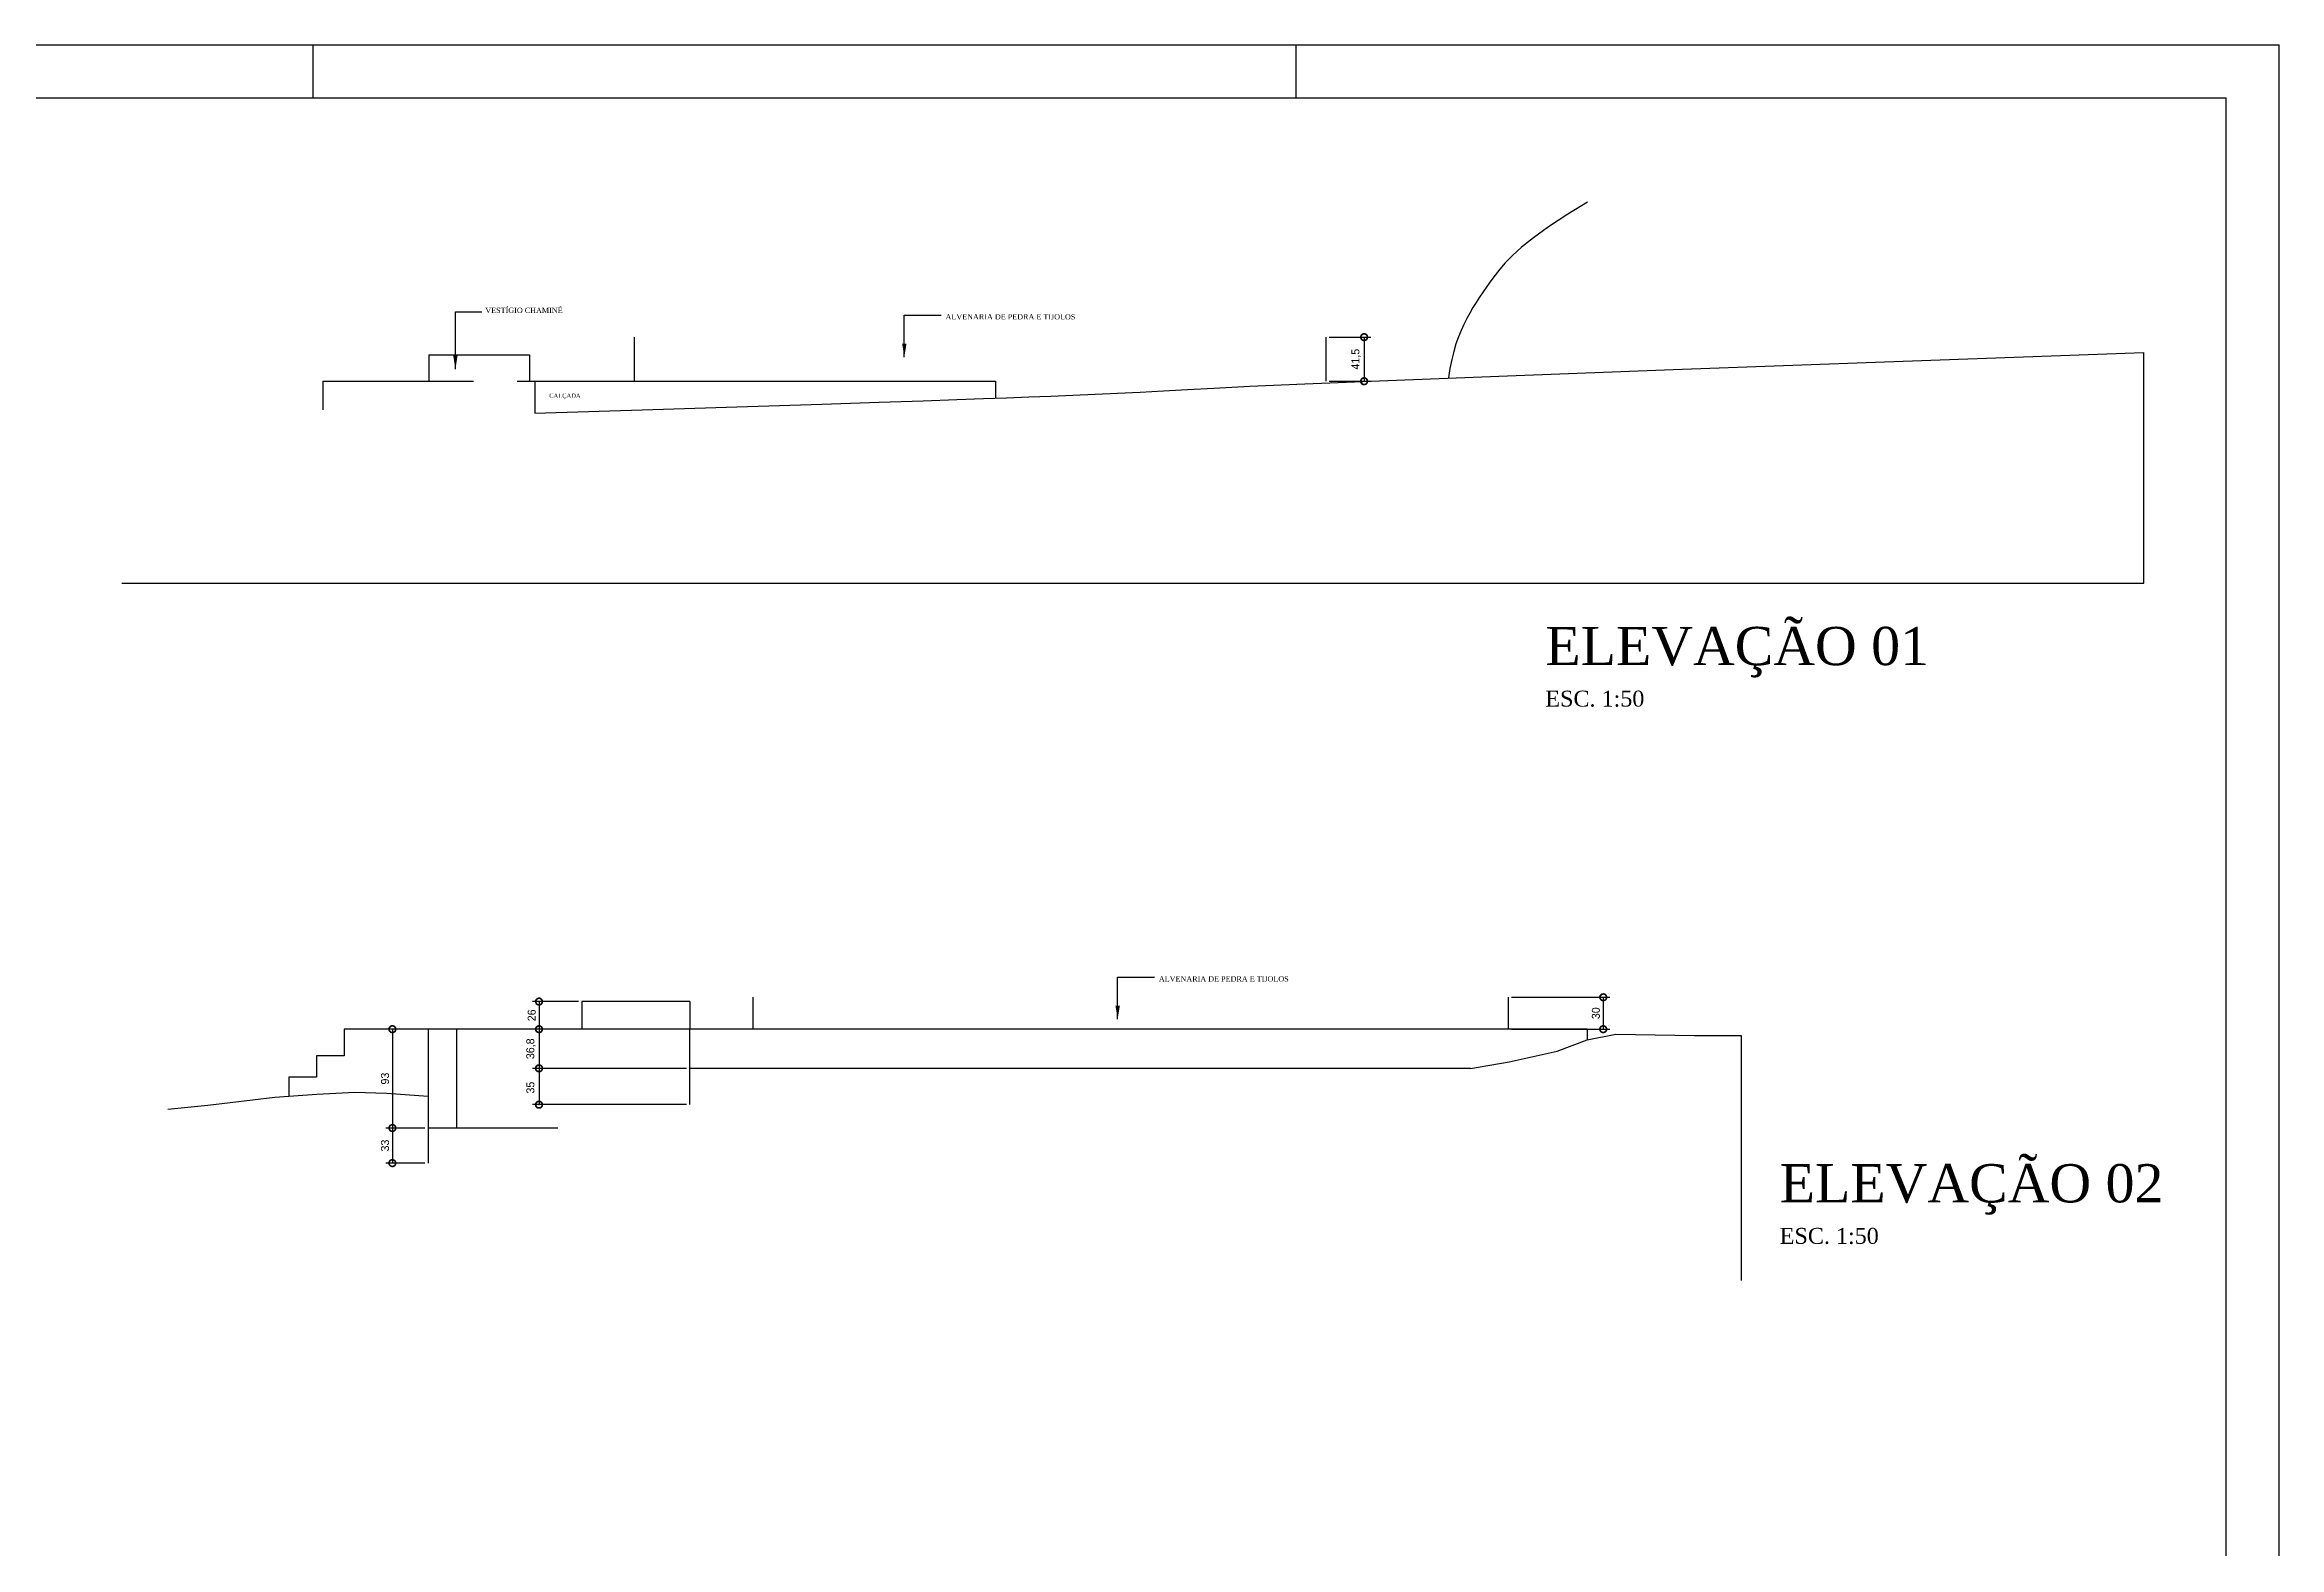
# Model space of a CAD drawing. Extents: x -1402 to -561, y 2245 to 2839.
# Drawn here: x -981.8 to -561.3, y 2556.5 to 2839.3 of the extents above; entities that cross this region are included whole.
import ezdxf

# ---------------------------------------------------------------- set-up
doc = ezdxf.new("R2010")
doc.units = 0
doc.layers.get('0').update_dxf_attribs({"linetype": 'CONTINUOUS'})
doc.layers.get('DEFPOINTS').update_dxf_attribs({"linetype": 'CONTINUOUS'})
for name, color, linetype in [('COTAS', 1, 'CONTINUOUS'), ('MARGEXT', 2, 'CONTINUOUS'), ('MARGINT', 6, 'CONTINUOUS'), ('PAREDE', 7, 'CONTINUOUS'), ('PASSEIO', 1, 'CONTINUOUS'), ('TEXT1', 3, 'CONTINUOUS')]:
    doc.layers.add(name, color=color, linetype=linetype)
doc.dimstyles.get("Standard").update_dxf_attribs({"dimscale": 0, "dimtxt": 1.5, "dimasz": 2.5, "dimexe": 1.25, "dimexo": 0.625, "dimtad": 1, "dimdec": 1, "dimlfac": 5, "dimtxsty": 'STANDARD', "dimblk1": 'DOTSMALL', "dimblk2": 'DOTSMALL', "dimsah": 1, "dimcen": 2.5, "dimazin": 3, "dimtfac": 1, "dimtdec": 1, "dimtmove": 0, "dimatfit": 3, "dimtolj": 1, "dimtzin": 0})

# ---------------------------------------------------------------- blocks, each defined once
blk = doc.blocks.new('_DOTSMALL')
at = {"color": 0, "linetype": 'BYBLOCK', "const_width": 0.5}
blk.add_lwpolyline([(-0.0625, 0, 1), (0.0625, 0, 1)], format="xyb", close=True, dxfattribs=at)
blk = doc.blocks.new('*D76')
at = {"color": 0, "linetype": 'BYBLOCK'}
for p, q in [((-675.92, 2731.38), (-657.39, 2731.38)), ((-658.64, 2731.38), (-658.64, 2725.38)), ((-675.92, 2725.38), (-657.39, 2725.38))]:
    blk.add_line(p, q, dxfattribs=at)
at = {"layer": 'DEFPOINTS', "color": 0, "linetype": 'BYBLOCK'}
for p in [(-676.55, 2731.38), (-676.55, 2725.38), (-658.64, 2725.38)]:
    blk.add_point(p, dxfattribs=at)
at = {"color": 0, "linetype": 'BYBLOCK', "xscale": 2.5, "yscale": 2.5, "zscale": 2.5}
for p, rotation in [((-658.64, 2731.38), 90), ((-658.64, 2725.38), 270)]:
    blk.add_blockref('_DOTSMALL', p, dxfattribs=dict(at, rotation=rotation))
at = {"color": 0, "linetype": 'BYBLOCK', "insert": (-660.02, 2728.38), "char_height": 1.5, "attachment_point": 5, "rotation": 90}
blk.add_mtext('\\A1;30', dxfattribs=at)
blk = doc.blocks.new('*D77')
at = {"color": 0, "linetype": 'BYBLOCK'}
for p, q in [((-851.47, 2730.58), (-860.15, 2730.58)), ((-858.9, 2730.58), (-858.9, 2725.38)), ((-851.47, 2725.38), (-860.15, 2725.38))]:
    blk.add_line(p, q, dxfattribs=at)
at = {"layer": 'DEFPOINTS', "color": 0, "linetype": 'BYBLOCK'}
for p in [(-850.85, 2730.58), (-858.9, 2725.38), (-850.85, 2725.38)]:
    blk.add_point(p, dxfattribs=at)
at = {"color": 0, "linetype": 'BYBLOCK', "xscale": 2.5, "yscale": 2.5, "zscale": 2.5}
for p, rotation in [((-858.9, 2730.58), 90), ((-858.9, 2725.38), 270)]:
    blk.add_blockref('_DOTSMALL', p, dxfattribs=dict(at, rotation=rotation))
at = {"color": 0, "linetype": 'BYBLOCK', "insert": (-860.27, 2727.98), "char_height": 1.5, "attachment_point": 5, "rotation": 90}
blk.add_mtext('\\A1;26', dxfattribs=at)
blk = doc.blocks.new('*D78')
at = {"color": 0, "linetype": 'BYBLOCK'}
for p, q in [((-851.47, 2725.38), (-860.15, 2725.38)), ((-858.9, 2725.38), (-858.9, 2718.01)), ((-831.17, 2718.01), (-860.15, 2718.01))]:
    blk.add_line(p, q, dxfattribs=at)
at = {"layer": 'DEFPOINTS', "color": 0, "linetype": 'BYBLOCK'}
for p in [(-850.85, 2725.38), (-858.9, 2718.01), (-830.55, 2718.01)]:
    blk.add_point(p, dxfattribs=at)
at = {"color": 0, "linetype": 'BYBLOCK', "xscale": 2.5, "yscale": 2.5, "zscale": 2.5}
for p, rotation in [((-858.9, 2725.38), 90), ((-858.9, 2718.01), 270)]:
    blk.add_blockref('_DOTSMALL', p, dxfattribs=dict(at, rotation=rotation))
at = {"color": 0, "linetype": 'BYBLOCK', "insert": (-860.4, 2721.69), "char_height": 1.5, "attachment_point": 5, "rotation": 90}
blk.add_mtext('\\A1;36,8', dxfattribs=at)
blk = doc.blocks.new('*D82')
at = {"color": 0, "linetype": 'BYBLOCK'}
for p, q in [((-880.37, 2725.38), (-887.74, 2725.38)), ((-886.49, 2725.38), (-886.49, 2706.78)), ((-880.37, 2706.78), (-887.74, 2706.78))]:
    blk.add_line(p, q, dxfattribs=at)
at = {"layer": 'DEFPOINTS', "color": 0, "linetype": 'BYBLOCK'}
for p in [(-879.75, 2725.38), (-886.49, 2706.78), (-879.75, 2706.78)]:
    blk.add_point(p, dxfattribs=at)
at = {"color": 0, "linetype": 'BYBLOCK', "xscale": 2.5, "yscale": 2.5, "zscale": 2.5}
for p, rotation in [((-886.49, 2725.38), 90), ((-886.49, 2706.78), 270)]:
    blk.add_blockref('_DOTSMALL', p, dxfattribs=dict(at, rotation=rotation))
at = {"color": 0, "linetype": 'BYBLOCK', "insert": (-887.87, 2716.08), "char_height": 1.5, "attachment_point": 5, "rotation": 90}
blk.add_mtext('\\A1;93', dxfattribs=at)
blk = doc.blocks.new('*D83')
at = {"color": 0, "linetype": 'BYBLOCK'}
for p, q in [((-880.37, 2706.78), (-887.74, 2706.78)), ((-886.49, 2706.78), (-886.49, 2700.18)), ((-880.37, 2700.18), (-887.74, 2700.18))]:
    blk.add_line(p, q, dxfattribs=at)
at = {"layer": 'DEFPOINTS', "color": 0, "linetype": 'BYBLOCK'}
for p in [(-879.75, 2706.78), (-886.49, 2700.18), (-879.75, 2700.18)]:
    blk.add_point(p, dxfattribs=at)
at = {"color": 0, "linetype": 'BYBLOCK', "xscale": 2.5, "yscale": 2.5, "zscale": 2.5}
for p, rotation in [((-886.49, 2706.78), 90), ((-886.49, 2700.18), 270)]:
    blk.add_blockref('_DOTSMALL', p, dxfattribs=dict(at, rotation=rotation))
at = {"color": 0, "linetype": 'BYBLOCK', "insert": (-887.87, 2703.48), "char_height": 1.5, "attachment_point": 5, "rotation": 90}
blk.add_mtext('\\A1;33', dxfattribs=at)
blk = doc.blocks.new('*D84')
at = {"color": 0, "linetype": 'BYBLOCK'}
for p, q in [((-1093.48, 2336.26), (-1085.68, 2336.26)), ((-1086.93, 2336.26), (-1086.93, 2327.96)), ((-1093.48, 2327.96), (-1085.68, 2327.96))]:
    blk.add_line(p, q, dxfattribs=at)
at = {"layer": 'DEFPOINTS', "color": 0, "linetype": 'BYBLOCK'}
for p in [(-1094.1, 2336.26), (-1094.1, 2327.96), (-1086.93, 2327.96)]:
    blk.add_point(p, dxfattribs=at)
at = {"color": 0, "linetype": 'BYBLOCK', "xscale": 2.5, "yscale": 2.5, "zscale": 2.5}
for p, rotation in [((-1086.93, 2336.26), 90), ((-1086.93, 2327.96), 270)]:
    blk.add_blockref('_DOTSMALL', p, dxfattribs=dict(at, rotation=rotation))
at = {"color": 0, "linetype": 'BYBLOCK', "insert": (-1088.43, 2332.11), "char_height": 1.5, "attachment_point": 5, "rotation": 90}
blk.add_mtext('\\A1;41,5', dxfattribs=at)

msp = doc.modelspace()

# ---------------------------------------------------------------- linework, layer by layer
at = {"layer": 'COTAS', "linetype": 'BYBLOCK'}
for p, q in [((-861.075, 2646.638), (-890.047, 2646.638)), ((-888.797, 2646.638), (-888.797, 2639.806)), ((-861.075, 2639.806), (-890.047, 2639.806))]:
    msp.add_line(p, q, dxfattribs=at)
at = {"layer": 'COTAS', "color": 4}
msp.add_lwpolyline([(-860.45, 2646.638), (-860.45, 2654.006)], dxfattribs=at)
at = {"layer": 'COTAS', "linetype": 'BYBLOCK'}
msp.add_point((-888.797, 2639.806), dxfattribs=at)
at = {"layer": 'DEFPOINTS', "color": 0, "linetype": 'BYBLOCK'}
for p in [(-860.45, 2646.638), (-860.45, 2639.806)]:
    msp.add_point(p, dxfattribs=at)
at = {"layer": 'MARGEXT'}
for p, q in [((-1402.319, 2839.286), (-561.319, 2839.286)), ((-931.319, 2829.286), (-931.319, 2839.286)), ((-746.319, 2829.286), (-746.319, 2839.286)), ((-561.319, 2245.286), (-561.319, 2839.286))]:
    msp.add_line(p, q, dxfattribs=at)
at = {"layer": 'MARGINT'}
for p in [(-1377.319, 2829.286), (-571.319, 2255.286)]:
    msp.add_line(p, (-571.319, 2829.286), dxfattribs=at)
at = {"layer": 'PAREDE', "color": 5}
for p, q in [((-870.909, 2784.244), (-870.909, 2775.944)), ((-740.709, 2784.244), (-740.709, 2775.944)), ((-860.45, 2659.206), (-880.75, 2659.206))]:
    msp.add_line(p, q, dxfattribs=at)
at = {"layer": 'PAREDE', "color": 4}
for p, q in [((-909.65, 2654.006), (-909.65, 2628.806)), ((-904.35, 2654.006), (-904.35, 2635.406))]:
    msp.add_line(p, q, dxfattribs=at)
at = {"layer": 'PAREDE'}
for p, q in [((-706.245, 2647.84), (-697.212, 2649.845)), ((-697.212, 2649.845), (-691.55, 2652.006)), ((-691.55, 2652.006), (-686.172, 2653.103)), ((-686.172, 2653.103), (-671.368, 2652.852)), ((-671.368, 2652.852), (-662.586, 2652.852)), ((-662.586, 2652.852), (-662.586, 2606.716)), ((-713.521, 2646.638), (-706.245, 2647.84))]:
    msp.add_line(p, q, dxfattribs=at)
at = {"layer": 'PAREDE', "color": 3}
for p, q in [((-938.518, 2641.167), (-951.105, 2639.666)), ((-930.628, 2641.73), (-938.518, 2641.167)), ((-923.489, 2642.105), (-930.628, 2641.73)), ((-917.478, 2641.917), (-923.489, 2642.105)), ((-909.65, 2641.355), (-917.478, 2641.917)), ((-951.105, 2639.666), (-958.62, 2638.915))]:
    msp.add_line(p, q, dxfattribs=at)
msp.add_lwpolyline([(-691.529, 2809.659), (-695.212, 2807.386), (-698.815, 2805.004), (-701.678, 2802.946), (-703.915, 2801.165), (-705.64, 2799.616), (-706.968, 2798.253), (-708.013, 2797.03), (-708.89, 2795.902), (-709.695, 2794.828), (-710.45, 2793.792), (-711.162, 2792.782), (-711.834, 2791.787), (-712.471, 2790.795), (-713.079, 2789.797), (-713.661, 2788.78), (-714.224, 2787.733), (-714.769, 2786.644), (-715.293, 2785.499), (-715.789, 2784.281), (-716.253, 2782.976), (-716.676, 2781.567), (-717.055, 2780.039), (-717.382, 2778.376), (-717.652, 2776.562)], dxfattribs=at)
at = {"layer": 'PAREDE', "color": 5}
for points in [[(-909.509, 2780.944), (-909.509, 2775.944)], [(-909.509, 2780.944), (-890.609, 2780.944)], [(-890.609, 2780.944), (-890.609, 2775.944)], [(-880.75, 2659.206), (-880.75, 2654.006)], [(-860.45, 2659.206), (-860.45, 2654.006)], [(-848.55, 2660.006), (-848.55, 2654.006)], [(-706.45, 2660.006), (-706.45, 2654.006)]]:
    msp.add_lwpolyline(points, dxfattribs=at)
at = {"layer": 'PAREDE'}
for points in [[(-860.45, 2639.806), (-860.45, 2646.638)], [(-713.521, 2646.638), (-860.45, 2646.638)]]:
    msp.add_lwpolyline(points, dxfattribs=at)
at = {"layer": 'PASSEIO', "color": 4}
for p, q in [((-691.55, 2654.006), (-925.45, 2654.006)), ((-930.65, 2645.006), (-935.85, 2645.006)), ((-925.45, 2649.006), (-930.65, 2649.006)), ((-885.267, 2635.406), (-909.65, 2635.406))]:
    msp.add_line(p, q, dxfattribs=at)
at = {"layer": 'PASSEIO', "color": 7}
for points in [[(-889.609, 2769.944), (-867.373, 2770.63), (-849.571, 2771.187), (-835.576, 2771.632), (-824.764, 2771.985), (-816.51, 2772.263), (-810.186, 2772.485), (-805.168, 2772.67), (-800.831, 2772.837), (-796.648, 2773.001), (-792.494, 2773.168), (-788.344, 2773.34), (-784.172, 2773.521), (-779.953, 2773.712), (-775.661, 2773.917), (-771.27, 2774.138), (-766.756, 2774.378), (-761.813, 2774.648), (-755.021, 2774.992), (-744.681, 2775.463), (-729.093, 2776.114), (-706.558, 2776.997), (-675.377, 2778.165), (-633.849, 2779.671), (-586.794, 2781.336)], [(-586.794, 2737.979), (-586.794, 2781.336)], [(-967.304, 2737.979), (-586.794, 2737.979)]]:
    msp.add_lwpolyline(points, dxfattribs=at)
at = {"layer": 'PASSEIO', "color": 4}
for points in [[(-929.509, 2775.944), (-901.138, 2775.944)], [(-929.509, 2775.944), (-929.509, 2770.554)], [(-892.882, 2775.944), (-802.889, 2775.944)], [(-889.609, 2775.944), (-889.609, 2769.944)], [(-802.889, 2775.944), (-802.889, 2772.74)], [(-925.45, 2654.006), (-925.45, 2649.006)], [(-691.55, 2654.006), (-691.55, 2652.006)], [(-935.85, 2645.006), (-935.85, 2641.357)], [(-930.65, 2649.006), (-930.65, 2645.006)]]:
    msp.add_lwpolyline(points, dxfattribs=at)

# ---------------------------------------------------------------- block references
at = {"layer": 'COTAS', "linetype": 'BYBLOCK', "xscale": 2.5, "yscale": 2.5, "zscale": 2.5}
for p, rotation in [((-888.797, 2646.638), 90), ((-888.797, 2639.806), 270)]:
    msp.add_blockref('_DOTSMALL', p, dxfattribs=dict(at, rotation=rotation))

# ---------------------------------------------------------------- texts
at = {"layer": 'COTAS'}
msp.add_text('35', height=1.5, rotation=90, dxfattribs=at).set_placement((-889.672, 2641.897))
at = {"layer": 'TEXT1', "attachment_point": 1}
for s, insert, char_height, width in [('\\fTimes New Roman|b0|i0|c0|p18;VESTÍGIO CHAMINÉ', (-898.903, 2789.794), 1, 15.49427), ('\\fTimes New Roman|b0|i0|c0|p18;ALVENARIA DE PEDRA E TIJOLOS', (-812.305, 2788.572), 1, 26.6), ('\\fTimes New Roman|b0|i0|c0|p18;CALÇADA', (-886.877, 2773.632), 0.8, 15.5), ('\\fTimes New Roman|b0|i0|c0|p18;ELEVAÇÃO 01\\P\\H3;ESC. 1:50', (-699.432, 2729.722), 7.2, 83.16), ('\\fTimes New Roman|b0|i0|c0|p18;ALVENARIA DE PEDRA E TIJOLOS', (-772.16, 2663.977), 1, 26.6), ('\\fTimes New Roman|b0|i0|c0|p18;ELEVAÇÃO 02\\P\\H3;ESC. 1:50', (-655.323, 2628.613), 7.2, 83.16)]:
    msp.add_mtext(s, dxfattribs=dict(at, insert=insert, char_height=char_height, width=width))

# ---------------------------------------------------------------- dimensions: what is measured, and where the dimension line sits
at = {"layer": 'COTAS'}
for base, p1, p2, picture, middle, set_off in [((-733.54, 2775.944), (-740.709, 2784.244), (-740.709, 2775.944), '*D84', (-735.04, 2780.094), (353.393, 447.986)), ((-888.797, 2654.006), (-880.75, 2659.206), (-880.75, 2654.006), '*D77', (-890.172, 2656.606), (-29.9, -71.369)), ((-688.543, 2654.006), (-706.45, 2660.006), (-706.45, 2654.006), '*D76', (-689.918, 2657.006), (-29.9, -71.369)), ((-916.394, 2635.406), (-909.65, 2654.006), (-909.65, 2635.406), '*D82', (-917.769, 2644.706), (-29.9, -71.369)), ((-888.797, 2646.638), (-880.75, 2654.006), (-860.45, 2646.638), '*D78', (-890.297, 2650.322), (-29.9, -71.369)), ((-916.394, 2628.806), (-909.65, 2635.406), (-909.65, 2628.806), '*D83', (-917.769, 2632.106), (-29.9, -71.369))]:
    dim = msp.add_linear_dim(base=base, p1=p1, p2=p2, angle=90, dimstyle='STANDARD', override={"dimscale": 1}, dxfattribs=at)
    dim.commit()
    dim.dimension.update_dxf_attribs({"geometry": picture, "text_midpoint": middle, "insert": set_off})

# ---------------------------------------------------------------- leaders
for points in [[(-904.532, 2778.235), (-904.532, 2789.027), (-899.534, 2789.027)], [(-820.059, 2780.502), (-820.059, 2788.395), (-813.125, 2788.395)], [(-779.914, 2655.907), (-779.914, 2663.8), (-772.98, 2663.8)]]:
    msp.add_leader(points, dimstyle='STANDARD', override={"dimscale": 1}, dxfattribs=at)

doc.saveas('drawing.dxf')
